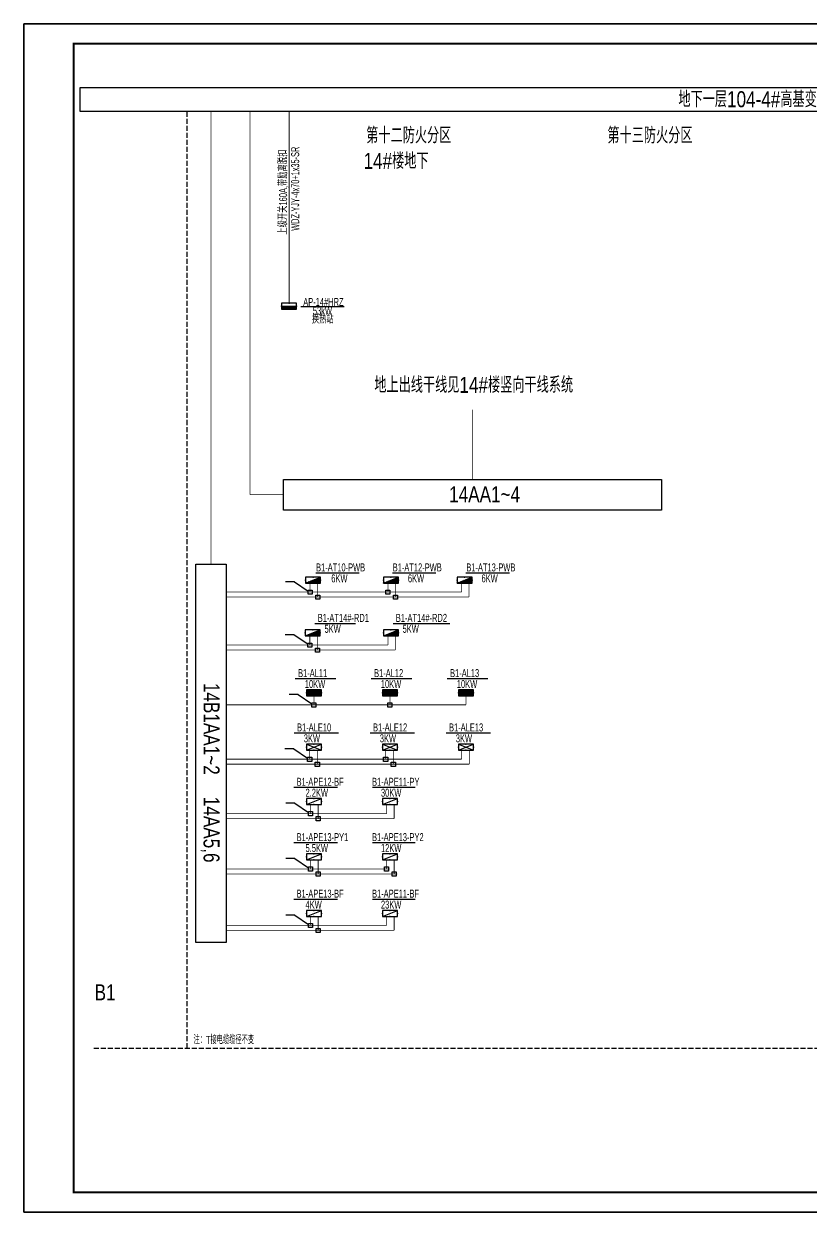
# Model space of a CAD drawing. Extents: x 776418 to 2076422, y -1170708 to 498544.
# Drawn here: x 908431 to 947806, y 52647 to 112047 of the extents above; entities that cross this region are included whole.
import ezdxf

# ---------------------------------------------------------------- set-up
doc = ezdxf.new("R2010")
doc.units = 0
doc.header["$LTSCALE"] = 1000
doc.header["$MEASUREMENT"] = 0
doc.linetypes.add('DASH', pattern=[0.35, 0.25, -0.1])
doc.layers.get('0').update_dxf_attribs({"linetype": 'CONTINUOUS'})
for name, color, linetype in [('D-TEXT', 7, 'CONTINUOUS'), ('DIM-动力', 3, 'CONTINUOUS'), ('DOTLN', 2, 'DASH'), ('EQUIP-消防', 80, 'CONTINUOUS'), ('EQUIP-箱柜', 3, 'CONTINUOUS'), ('TEL_TEXT', 3, 'CONTINUOUS'), ('TEL_TITLE', 7, 'CONTINUOUS'), ('WIRE-动力', 2, 'CONTINUOUS'), ('WIRE-照明', 1, 'CONTINUOUS'), ('WIRE-系统', 4, 'CONTINUOUS'), ('WIRE-通讯', 4, 'CONTINUOUS'), ('电气专业一审修改', 12, 'CONTINUOUS')]:
    doc.layers.add(name, color=color, linetype=linetype)
doc.styles.add('_JD', font='ros.shx', dxfattribs={"width": 0.8, "bigfont": 'JD.shx'})
doc.styles.add('_TCH_LABEL', font='COMPLEX', dxfattribs={"bigfont": 'GBCBIG'})

# ---------------------------------------------------------------- blocks, each defined once
blk = doc.blocks.new('*X12')
at = {"color": 0}
for p, q in [((-250, 33), (-183, 100)), ((-250, 68), (-218, 100)), ((-247, 0), (-147, 100)), ((-212, 0), (-112, 100)), ((-177, 0), (-77, 100)), ((-141, 0), (-41, 100)), ((-106, 0), (-6, 100)), ((-71, 0), (29, 100)), ((-35, 0), (65, 100)), ((0, 0), (100, 100)), ((35, 0), (135, 100)), ((71, 0), (171, 100)), ((106, 0), (206, 100)), ((141, 0), (241, 100)), ((177, 0), (250, 73)), ((212, 0), (250, 38)), ((247, 0), (250, 3))]:
    blk.add_line(p, q, dxfattribs=at)
blk = doc.blocks.new('$equip$00001414')
for p, q in [((0.75, 0.6), (-0.75, 0.6)), ((-0.75, 0.6), (-0.75, 0)), ((-0.75, 0.3), (0.75, 0.3)), ((-0.75, 0), (0.75, 0)), ((0.75, 0), (0.75, 0.6))]:
    blk.add_line(p, q)
at = {"const_width": 0.3}
blk.add_lwpolyline([(-0.75, 0.15), (0.75, 0.15)], dxfattribs=at)
for p in [(-0.75, 0.3), (0, 0.6), (0, 0), (0.75, 0.3)]:
    blk.add_point(p)
at = {"xscale": 0.00300000000061118, "yscale": 0.00300000000061118, "zscale": 0.00300000000061118}
blk.add_blockref('*X12', (0, 0), dxfattribs=at)
at = {"style": '_TCH_LABEL', "flags": 9}
blk.add_attdef('A', (0, 0), '', height=0.00002, dxfattribs=at)
blk = doc.blocks.new('*X1')
at = {"color": 0}
for p, q in [((-250, 33), (-83, 200)), ((-250, 68), (-118, 200)), ((-250, 104), (-154, 200)), ((-250, 139), (-189, 200)), ((-250, 174), (-224, 200)), ((-247, 0), (-47, 200)), ((-212, 0), (-12, 200)), ((-177, 0), (23, 200)), ((-141, 0), (59, 200)), ((-106, 0), (94, 200)), ((-71, 0), (129, 200)), ((-35, 0), (165, 200)), ((0, 0), (200, 200)), ((35, 0), (235, 200)), ((71, 0), (250, 179)), ((106, 0), (250, 144)), ((141, 0), (250, 109)), ((177, 0), (250, 73)), ((212, 0), (250, 38)), ((247, 0), (250, 3))]:
    blk.add_line(p, q, dxfattribs=at)
blk = doc.blocks.new('$equip$00001421')
for p, q in [((0.75, 0.6), (-0.75, 0.6)), ((-0.75, 0.6), (-0.75, 0)), ((-0.75, 0), (0.75, 0)), ((0.75, 0), (0.75, 0.6))]:
    blk.add_line(p, q)
at = {"const_width": 0.6}
blk.add_lwpolyline([(-0.75, 0.3), (0.75, 0.3)], dxfattribs=at)
for p in [(-0.75, 0.3), (0, 0.6), (0, 0), (0.75, 0.3)]:
    blk.add_point(p)
at = {"xscale": 0.00300000000061118, "yscale": 0.00300000000061118, "zscale": 0.00300000000061118}
blk.add_blockref('*X1', (0, 0), dxfattribs=at)
at = {"style": '_TCH_LABEL', "flags": 9}
blk.add_attdef('A', (0, 0), '', height=0.00002, dxfattribs=at)
blk = doc.blocks.new('$equip$00001424')
for p, q in [((-0.75, 0), (0.75, 0.6)), ((-0.75, 0.6), (0.75, 0)), ((0.75, 0.6), (-0.75, 0.6)), ((-0.75, 0.6), (-0.75, 0)), ((-0.75, 0), (0.75, 0)), ((0.75, 0), (0.75, 0.6))]:
    blk.add_line(p, q)
for p in [(-0.75, 0.3), (0, 0.6), (0, 0), (0.75, 0.3)]:
    blk.add_point(p)
at = {"style": '_TCH_LABEL', "flags": 9}
blk.add_attdef('A', (0, 0), '', height=0.00002, dxfattribs=at)
blk = doc.blocks.new('$equip$00001416')
for p, q in [((0.75, 0.6), (-0.75, 0.6)), ((-0.75, 0), (0.75, 0.6)), ((-0.75, 0.6), (-0.75, 0)), ((-0.75, 0), (0.75, 0)), ((0.75, 0), (0.75, 0.6))]:
    blk.add_line(p, q)
for p in [(-0.75, 0.3), (0, 0.6), (0, 0), (0.75, 0.3)]:
    blk.add_point(p)
at = {"style": '_TCH_LABEL', "flags": 9}
blk.add_attdef('A', (0, 0), '', height=0.00002, dxfattribs=at)
blk = doc.blocks.new('*X10')
at = {"color": 0}
for p, q in [((-247, 0), (-246, 2)), ((-212, 0), (-187, 25)), ((-177, 0), (-128, 49)), ((-141, 0), (-69, 72)), ((-106, 0), (-10, 96)), ((-71, 0), (49, 120)), ((-35, 0), (108, 143)), ((0, 0), (167, 167)), ((35, 0), (226, 190)), ((71, 0), (250, 179)), ((106, 0), (250, 144)), ((141, 0), (250, 109)), ((177, 0), (250, 73)), ((212, 0), (250, 38)), ((247, 0), (250, 3))]:
    blk.add_line(p, q, dxfattribs=at)
blk = doc.blocks.new('$equip$00001425')
for p, q in [((-0.75, 0), (0.75, 0.6)), ((0.75, 0.6), (-0.75, 0.6)), ((-0.75, 0.6), (-0.75, 0)), ((-0.75, 0), (0.75, 0)), ((0.75, 0), (0.75, 0.6))]:
    blk.add_line(p, q)
for p in [(-0.75, 0.3), (0, 0.6), (0, 0), (0.75, 0.3)]:
    blk.add_point(p)
blk.add_solid([(-0.75, 0), (0.75, 0), (0.75, 0.6)])
at = {"xscale": 0.00300000000061118, "yscale": 0.00300000000061118, "zscale": 0.00300000000061118}
blk.add_blockref('*X10', (0, 0), dxfattribs=at)
at = {"style": '_TCH_LABEL', "flags": 9}
blk.add_attdef('A', (0, 0), '', height=0.00002, dxfattribs=at)
blk = doc.blocks.new('A$C00115E70')
at = {"layer": 'WIRE-通讯', "ltscale": 0.001}
blk.add_lwpolyline([(-84100, 59400), (0, 59400), (0, 0), (-84100, 0)], close=True, dxfattribs=at)

msp = doc.modelspace()

# ---------------------------------------------------------------- linework, layer by layer
at = {"color": 7, "ltscale": 0.001}
for p, q in [((922991, 82077), (925026, 82077)), ((926895, 82077), (929743, 82077)), ((922008, 79318), (924043, 79318)), ((925808, 79318), (927843, 79318)), ((929608, 79318), (931643, 79318))]:
    msp.add_line(p, q, dxfattribs=at)
for points in [[(922647, 83741), (922855, 83741), (922855, 83533), (922647, 83533)], [(923029, 83491), (923237, 83491), (923237, 83283), (923029, 83283)], [(926535, 83741), (926743, 83741), (926743, 83533), (926535, 83533)], [(926917, 83491), (927125, 83491), (927125, 83283), (926917, 83283)], [(922631, 81094), (922839, 81094), (922839, 80886), (922631, 80886)], [(923013, 80844), (923221, 80844), (923221, 80636), (923013, 80636)], [(922834, 78103), (923042, 78103), (923042, 77895), (922834, 77895)], [(926632, 78103), (926840, 78103), (926840, 77895), (926632, 77895)], [(922621, 75388), (922829, 75388), (922829, 75180), (922621, 75180)], [(923004, 75138), (923212, 75138), (923212, 74930), (923004, 74930)], [(926421, 75388), (926629, 75388), (926629, 75180), (926421, 75180)], [(926804, 75138), (927012, 75138), (927012, 74930), (926804, 74930)], [(922666, 72670), (922874, 72670), (922874, 72462), (922666, 72462)], [(923048, 72420), (923256, 72420), (923256, 72212), (923048, 72212)], [(922666, 69904), (922874, 69904), (922874, 69696), (922666, 69696)], [(923048, 69654), (923256, 69654), (923256, 69446), (923048, 69446)], [(926466, 69904), (926674, 69904), (926674, 69696), (926466, 69696)], [(926848, 69654), (927056, 69654), (927056, 69446), (926848, 69446)], [(922666, 67079), (922874, 67079), (922874, 66871), (922666, 66871)], [(923048, 66829), (923256, 66829), (923256, 66621), (923048, 66621)]]:
    msp.add_lwpolyline(points, close=True)
at = {"layer": 'DIM-动力', "ltscale": 0.001}
msp.add_lwpolyline([(908431, 52647), (992531, 52647), (992531, 112047), (908431, 112047)], close=True, dxfattribs=at)
at = {"layer": 'DOTLN', "color": 8, "linetype": 'DASH'}
for p, q in [((916605, 60843), (916605, 107671)), ((911927, 60843), (980605, 60843))]:
    msp.add_line(p, q, dxfattribs=at)
at = {"layer": 'EQUIP-消防'}
msp.add_lwpolyline([(911232, 107671), (981664, 107671), (981664, 108848), (911232, 108848)], close=True, dxfattribs=at)
at = {"layer": 'TEL_TEXT', "color": 7}
for p, q in [((922285, 97913), (924458, 97913)), ((923031, 84600), (925200, 84600)), ((926861, 84600), (929030, 84600)), ((930542, 84600), (932711, 84600)), ((921956, 76603), (924165, 76603)), ((925756, 76603), (927965, 76603)), ((929556, 76603), (931765, 76603)), ((921933, 73885), (924124, 73885)), ((925871, 73885), (928003, 73885)), ((921933, 71119), (924124, 71119)), ((925871, 71119), (928003, 71119)), ((921933, 68294), (924124, 68294)), ((925871, 68294), (928003, 68294))]:
    msp.add_line(p, q, dxfattribs=at)
at = {"layer": 'TEL_TITLE'}
msp.add_lwpolyline([(908431, 52647), (992531, 52647), (992531, 112047), (908431, 112047)], close=True, dxfattribs=at)
at = {"layer": 'TEL_TITLE', "const_width": 100}
msp.add_lwpolyline([(910931, 53647), (991531, 53647), (991531, 111047), (910931, 111047)], close=True, dxfattribs=at)
at = {"layer": 'WIRE-动力', "ltscale": 0.001}
for points in [[(921412, 87744), (921412, 89264), (940320, 89264), (940320, 87744)], [(917032, 85042), (918553, 85042), (918553, 66134), (917032, 66134)]]:
    msp.add_lwpolyline(points, close=True, dxfattribs=at)
at = {"layer": 'WIRE-照明', "linetype": 'Continuous', "const_width": 35}
msp.add_lwpolyline([(930866, 89264), (930866, 92760)], dxfattribs=at)
at = {"layer": 'WIRE-系统'}
for p, q in [((921961, 84161), (921512, 84161)), ((921961, 84161), (922647, 83696)), ((921945, 81513), (921495, 81513)), ((921945, 81513), (922631, 81048)), ((922148, 78523), (921698, 78523)), ((922148, 78523), (922834, 78058)), ((921935, 75808), (921486, 75808)), ((921935, 75808), (922621, 75343)), ((921980, 73090), (921530, 73090)), ((921980, 73090), (922666, 72625)), ((921980, 70324), (921530, 70324)), ((921980, 70324), (922666, 69859)), ((921980, 67499), (921530, 67499)), ((921980, 67499), (922666, 67034))]:
    msp.add_line(p, q, dxfattribs=at)
at = {"layer": 'WIRE-系统', "const_width": 35}
for points in [[(922751, 84095), (922751, 83645)], [(926639, 84095), (926639, 83645)], [(930320, 84095), (930320, 83645)], [(930320, 83645), (918553, 83645)], [(922735, 81448), (922735, 80998)], [(926639, 81448), (926639, 80998)], [(926639, 80998), (918553, 80998)], [(922938, 78457), (922938, 78007)], [(926738, 78457), (926738, 78007)], [(930538, 78457), (930538, 78007)], [(930538, 78007), (918553, 78007)], [(922725, 75742), (922725, 75292)], [(926525, 75742), (926525, 75292)], [(930325, 75742), (930325, 75292)], [(930325, 75292), (918553, 75292)], [(926570, 72574), (918553, 72574)], [(922770, 73024), (922770, 72574)], [(923152, 73024), (923152, 72324)], [(926570, 73024), (926570, 72574)], [(926952, 73024), (926952, 72324)], [(922770, 70258), (922770, 69808)], [(923152, 70258), (923152, 69558)], [(926570, 70258), (926570, 69808)], [(926952, 70258), (926952, 69558)], [(926728, 69808), (918553, 69808)], [(922770, 67433), (922770, 66983)], [(923152, 67433), (923152, 66733)], [(926570, 67433), (926570, 66983)], [(926952, 67433), (926952, 66733)], [(926570, 66983), (918553, 66983)]]:
    msp.add_lwpolyline(points, dxfattribs=at)
at = {"layer": 'WIRE-系统', "linetype": 'DASH', "const_width": 35}
for points in [[(923129, 84095), (923129, 83395)], [(927017, 84095), (927017, 83395)], [(930698, 84095), (930698, 83395)], [(930698, 83395), (918553, 83395)], [(923113, 81448), (923113, 80748)], [(927017, 81448), (927017, 80748)], [(927017, 80748), (918553, 80748)], [(923104, 75742), (923104, 75042)], [(926904, 75742), (926904, 75042)], [(930704, 75742), (930704, 75042)], [(930704, 75042), (918553, 75042)], [(926952, 72324), (918553, 72324)], [(927110, 69558), (918553, 69558)], [(926952, 66733), (918553, 66733)]]:
    msp.add_lwpolyline(points, dxfattribs=at)
at = {"layer": 'WIRE-通讯', "linetype": 'Continuous', "const_width": 35}
for points in [[(917793, 85042), (917793, 107671)], [(919747, 88504), (919747, 107671)], [(921702, 98087), (921702, 107671)], [(921412, 88504), (919747, 88504)]]:
    msp.add_lwpolyline(points, dxfattribs=at)

# ---------------------------------------------------------------- block references
at = {"layer": 'EQUIP-箱柜', "xscale": 500, "yscale": 500, "zscale": 500}
for name, p in [('$equip$00001414', (921702, 97787)), ('$equip$00001425', (922901, 84095)), ('$equip$00001425', (926789, 84095)), ('$equip$00001425', (930470, 84095)), ('$equip$00001425', (922885, 81448)), ('$equip$00001425', (926789, 81448)), ('$equip$00001416', (922938, 73024)), ('$equip$00001416', (926738, 73024)), ('$equip$00001416', (922938, 70258)), ('$equip$00001416', (926738, 70258)), ('$equip$00001416', (922938, 67433)), ('$equip$00001416', (926738, 67433))]:
    msp.add_blockref(name, p, dxfattribs=at)
at = {"layer": 'EQUIP-箱柜', "ltscale": 0.001, "xscale": 500, "yscale": 500, "zscale": 500}
for name, p in [('$equip$00001421', (922938, 78457)), ('$equip$00001421', (926738, 78457)), ('$equip$00001421', (930538, 78457)), ('$equip$00001424', (922938, 75742)), ('$equip$00001424', (926738, 75742)), ('$equip$00001424', (930538, 75742))]:
    msp.add_blockref(name, p, dxfattribs=at)
at = {"layer": 'WIRE-通讯', "ltscale": 0.001}
msp.add_blockref('A$C00115E70', (992531, 52647), dxfattribs=at)

# ---------------------------------------------------------------- texts
at = {"layer": 'D-TEXT', "style": '_JD', "width": 0.6}
msp.add_text('注：T接电缆缆径不变', height=400, dxfattribs=at).set_placement((916919, 61058))
at = {"layer": 'TEL_TEXT', "style": '_JD', "width": 0.8}
for s, p in [('地下一层104-4#高基变配电室（供14#楼）', (941164, 107876)), ('第十二防火分区', (925555, 106069)), ('第十三防火分区', (937615, 106069)), ('14#楼地下', (925422, 104794)), ('地上出线干线见14#楼竖向干线系统', (925960, 93600)), ('14AA1~4', (929702, 88132)), ('B1', (911976, 63238))]:
    msp.add_text(s, height=800, dxfattribs=at).set_placement(p)
at = {"layer": 'TEL_TEXT', "color": 3, "style": '_JD', "width": 0.7}
msp.add_text('上级开关160A,带励离脱扣', height=400, rotation=90, dxfattribs=at).set_placement((921598, 101507))
at = {"layer": 'TEL_TEXT', "color": 7, "style": '_JD', "width": 0.7}
for s, p in [('AP-14#HRZ', (922404, 97942)), ('换热站', (922837, 97069)), ('53kW', (922888, 97505)), ('B1-AT10-PWB', (923047, 84675)), ('B1-AT12-PWB', (926878, 84675)), ('B1-AT13-PWB', (930558, 84675)), ('6KW', (923808, 84129)), ('6KW', (927639, 84129)), ('6KW', (931320, 84129)), ('B1-AT14#-RD1', (923131, 82152)), ('5KW', (923469, 81606)), ('B1-AT14#-RD2', (927035, 82152)), ('5KW', (927373, 81606)), ('B1-AL11', (922148, 79393)), ('B1-AL12', (925948, 79393)), ('B1-AL13', (929748, 79393)), ('10KW', (922486, 78847)), ('10KW', (926286, 78847)), ('10KW', (930086, 78847)), ('B1-ALE10', (922096, 76678)), ('B1-ALE12', (925896, 76678)), ('B1-ALE13', (929696, 76678)), ('3KW', (922434, 76132)), ('3KW', (926234, 76132)), ('3KW', (930034, 76132)), ('B1-APE12-BF', (922074, 73960)), ('B1-APE11-PY', (925845, 73960)), ('2.2KW', (922521, 73415)), ('30KW', (926292, 73415)), ('B1-APE13-PY1', (922074, 71194)), ('B1-APE13-PY2', (925845, 71194)), ('5.5KW', (922521, 70649)), ('12KW', (926292, 70649)), ('B1-APE13-BF', (922074, 68369)), ('B1-APE11-BF', (925845, 68369)), ('4KW', (922521, 67823)), ('23KW', (926292, 67823))]:
    msp.add_text(s, height=400, dxfattribs=at).set_placement(p)
at = {"layer": 'TEL_TEXT', "style": '_JD', "width": 0.8}
for s, p in [('14B1AA1~2', (917420, 79103)), ('14AA5,6', (917420, 73408))]:
    msp.add_text(s, height=800, rotation=270, dxfattribs=at).set_placement(p)
at = {"layer": '电气专业一审修改', "color": 3, "style": '_JD', "width": 0.55}
msp.add_text('WDZ-YJY-4x70+1x35-SR', height=400, rotation=90, dxfattribs=at).set_placement((922203, 101702))

doc.saveas('drawing.dxf')
